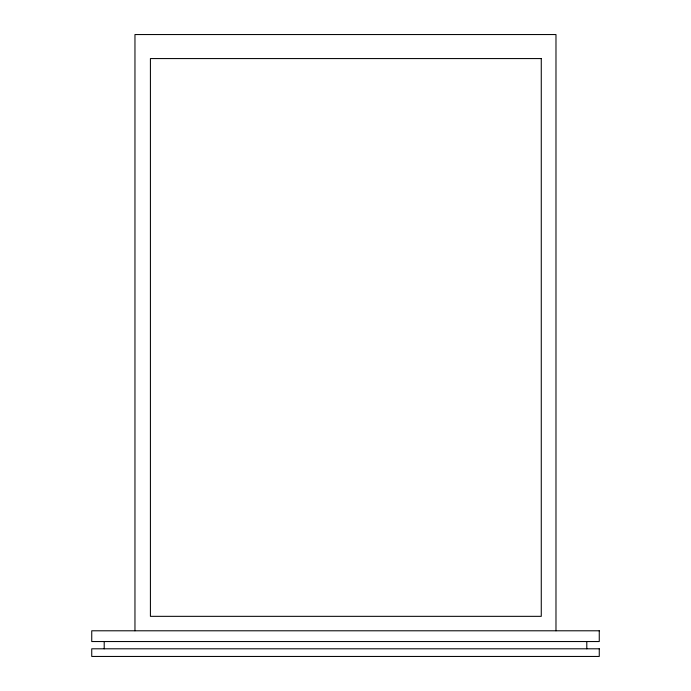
<?xml version="1.0" encoding="UTF-8"?>
<svg xmlns="http://www.w3.org/2000/svg" width="691" height="691" viewBox="0 0 691 691"><rect width="100%" height="100%" fill="white"/><g stroke="black" fill="none" stroke-linecap="round" stroke-linejoin="round"><path stroke-width="1.04" d="M586.797 641.542L586.797 648.797M555.979 630.788L555.979 34.55L134.961 34.55L134.961 630.788M104.203 641.542L104.203 648.797M541.269 58.571L150.413 58.571L150.413 616.337L541.269 616.337L541.269 58.571M599.261 630.788L91.739 630.788L91.739 641.542L599.261 641.542L599.261 630.788M599.261 648.797L91.739 648.797L91.739 656.45L599.261 656.45L599.261 648.797"/></g></svg>
